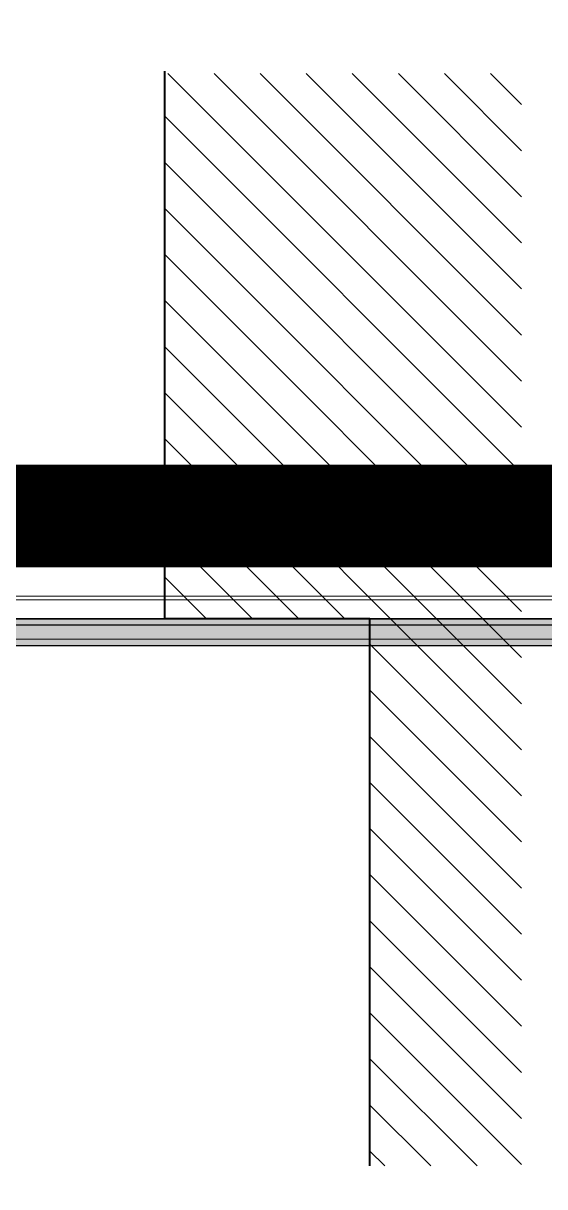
# Model space of a CAD drawing. Header units: millimetres. Extents: x 4003075 to 5615882, y 1445368 to 2591247.
# Drawn here: x 5480387 to 5482928, y 2455100 to 2460768 of the extents above; entities that cross this region are included whole.
import ezdxf

# ---------------------------------------------------------------- set-up
doc = ezdxf.new("R2010")
doc.units = ezdxf.units.MM
for name, color, linetype, lineweight in [('1.검수박스', 2, 'Continuous', 25), ('XR-평면도$0$A-CNTL', 9, 'Continuous', 15), ('XR-평면도$0$A-CONC-LIN1', 9, 'Continuous', 40), ('XR-평면도$0$A-ELEV-LIN2', 9, 'Continuous', 25), ('XR-평면도$0$A-ELEV-LIN3', 9, 'Continuous', 18)]:
    doc.layers.add(name, color=color, linetype=linetype, lineweight=lineweight)
doc.layers.add('XR-평면도$0$A-ELEV-PATT', color=9, linetype='Continuous')

# ---------------------------------------------------------------- blocks, each defined once
blk = doc.blocks.new('XR-평면도$0$중심선(210216)')
at = {"layer": 'XR-평면도$0$A-CNTL', "ltscale": 300}
blk.add_lwpolyline([(-10000, 119000), (186000, 119000)], dxfattribs=at)
blk = doc.blocks.new('XR-평면도$0$높이')
at = {"layer": 'XR-평면도$0$A-ELEV-PATT'}
h = blk.add_hatch(dxfattribs=at)
h.set_pattern_fill('ANSI31', color=256, scale=50, angle=360, style=0)
h.set_pattern_definition([(45, (-513324.6, -319950.65), (-112.2532, 112.2532), [])])
h.paths.add_polyline_path([(2666.7, 1000), (0, 1000), (0, 0), (-2666.7, 0), (-2666.7, -740.6), (2655.7, -740.6), (2655.7, 1000)])
at = {"layer": 'XR-평면도$0$A-CONC-LIN1'}
blk.add_lwpolyline([(2666.7, 1000), (0, 1000), (0, 0), (-2666.7, 0)], dxfattribs=at)
blk = doc.blocks.new('XR-평면도$0$스크린+범퍼_기준층 고정식램프(210318)')
at = {"layer": 'XR-평면도$0$A-ELEV-PATT', "ltscale": 0.002}
h = blk.add_hatch(dxfattribs=at)
h.set_pattern_fill('AR-HBONE', color=256, scale=0.1, angle=180, style=0)
h.paths.add_polyline_path([(502, -302), (532, -302), (532, -7000), (502, -7000)])
h.paths.add_polyline_path([(520.7, -6996.8), (521.8, -6997.8), (520.1, -6997.1)], flags=16)
h.paths.add_polyline_path([(520.7, -6995), (521.8, -6995.9), (520.1, -6995.2)], flags=16)
h.paths.add_polyline_path([(520.7, -6993.1), (521.8, -6994.1), (520.1, -6993.4)], flags=16)
h.paths.add_polyline_path([(520.7, -6991.3), (521.8, -6992.3), (520.1, -6991.6)], flags=16)
h.paths.add_polyline_path([(520.7, -6989.5), (521.8, -6990.4), (520.1, -6989.7)], flags=16)
h.paths.add_polyline_path([(520.7, -6987.6), (521.8, -6988.6), (520.1, -6987.9)], flags=16)
h.paths.add_polyline_path([(520.7, -6985.8), (521.8, -6986.8), (520.1, -6986.1)], flags=16)
h.paths.add_polyline_path([(520.7, -6984), (521.8, -6984.9), (520.1, -6984.2)], flags=16)
h.paths.add_polyline_path([(514.5, -6987.9), (514.5, -6986.9), (513.5, -6986.5), (515.1, -6987.7)], flags=16)
h.paths.add_polyline_path([(517.7, -6974.8), (514.5, -6979.6), (514.5, -6983.9), (513.5, -6984.7), (514.5, -6985.5), (514.5, -6986.1), (521.8, -6983.1), (520.3, -6981.9), (516.6, -6983.4), (516.5, -6983.4), (514.5, -6982.3), (517, -6979.8)], flags=16)
h.paths.add_polyline_path([(514.5, -6995.3), (514.5, -6994.3), (513.5, -6993.9), (515.1, -6995.1)], flags=16)
h.paths.add_polyline_path([(514.5, -6989.8), (514.5, -6988.8), (513.5, -6988.4), (515.1, -6989.6)], flags=16)
h.paths.add_polyline_path([(514.5, -6998.9), (514.5, -6997.9), (513.5, -6997.5), (515.1, -6998.7)], flags=16)
h.paths.add_polyline_path([(514.5, -6997.1), (514.5, -6996.1), (513.5, -6995.7), (515.1, -6996.9)], flags=16)
h.paths.add_polyline_path([(520.8, -6999.2), (521.8, -6999.6), (520.8, -6998.8)], flags=16)
h.paths.add_polyline_path([(517.7, -327.2), (520.8, -322.4), (520.8, -319.7), (521.8, -318.9), (520.8, -318.1), (520.8, -317.9), (521.8, -317.1), (520.8, -316.3), (520.8, -316), (521.8, -315.2), (520.7, -314.3), (521.8, -313.4), (520.8, -312.6), (520.8, -312.4), (521.8, -311.6), (520.8, -310.8), (520.8, -310.5), (521.8, -309.7), (520.7, -308.8), (521.8, -307.9), (520.8, -307.1), (520.8, -306.9), (521.8, -306.1), (520.8, -305.3), (520.8, -305), (521.8, -304.2), (520.1, -304.9), (514.5, -302.6), (513.5, -302.6), (514.5, -303.5), (514.5, -303.7), (513.5, -304.5), (514.7, -305.4), (513.5, -306.3), (514.5, -307.1), (514.5, -307.3), (513.5, -308.1), (514.5, -309), (514.5, -309.2), (513.5, -310), (514.7, -310.9), (513.5, -311.8), (514.5, -312.6), (514.5, -312.8), (513.5, -313.6), (514.5, -314.5), (514.5, -314.7), (513.5, -315.5), (514.7, -316.4), (513.5, -317.3), (514.5, -318.1), (514.5, -322.4)], flags=16)
h.paths.add_polyline_path([(516.5, -318.5), (514.5, -317.7), (514.5, -315.9), (521.8, -318.9), (520.3, -320.1), (516.6, -318.5)], flags=0)
h = blk.add_hatch(dxfattribs=at)
h.set_pattern_fill('AR-SAND', color=256, angle=180, style=0)
edge = h.paths.add_edge_path()
edge.add_line((623.7, -7000), (532, -7000))
edge.add_line((532, -7000), (532, -302))
edge.add_line((532, -302), (623.7, -302))
edge.add_arc((623.7, -310.3), 8.33, 0, 90, ccw=False)
edge.add_line((632, -310.3), (632, -6991.7))
edge.add_arc((623.7, -6991.7), 8.33, -90, 0, ccw=False)
at = {"layer": 'XR-평면도$0$A-ELEV-LIN3'}
blk.add_line((500, -7002), (500, -300), dxfattribs=at)
at = {"layer": 'XR-평면도$0$A-ELEV-LIN3', "linetype": 'Continuous'}
blk.add_lwpolyline([(408.8, -619.5), (408.8, -10380.5), (391.3, -10380.5), (391.3, -619.5)], dxfattribs=at)
at = {"layer": 'XR-평면도$0$A-ELEV-PATT'}
for p, q in [((532, -7000), (532, -302)), ((632, -6991.7), (632, -310.3))]:
    blk.add_line(p, q, dxfattribs=at)
at = {"layer": 'XR-평면도$0$A-ELEV-PATT', "ltscale": 0.002}
blk.add_lwpolyline([(552, -302), (552, -300), (500, -300), (500, -7002), (552, -7002), (552, -7000), (502, -7000), (502, -302)], close=True, dxfattribs=at)
at = {"layer": 'XR-평면도$0$A-ELEV-PATT'}
blk.add_lwpolyline([(532, -7000), (502, -7000), (502, -302), (532, -302)], dxfattribs=at)

msp = doc.modelspace()

# ---------------------------------------------------------------- linework, layer by layer
at = {"layer": '1.검수박스', "const_width": 500}
msp.add_lwpolyline([(5487575, 2474867.6), (5465575, 2474867.6), (5465575, 2458367.6), (5487575, 2458367.6)], close=True, dxfattribs=at)
at = {"layer": 'XR-평면도$0$A-ELEV-LIN2'}
msp.add_line((5477075, 2457867.6), (5487075, 2457867.6), dxfattribs=at)
msp.add_line((5477075, 2457867.6), (5487075, 2457867.6), dxfattribs=at)
msp.add_line((5477075, 2457867.6), (5487075, 2457867.6), dxfattribs=at)
at = {"layer": 'XR-평면도$0$A-ELEV-LIN3'}
for points in [[(5443025, 2457867.6), (5483675, 2457867.6), (5483675, 2450867.6), (5488125, 2450867.6), (5488125, 2446367.6), (5487025, 2446367.6), (5487025, 2444867.6), (5488125, 2444867.6), (5488125, 2445467.6), (5498175, 2445467.6), (5498175, 2444867.6), (5498475, 2444867.6), (5498475, 2430167.6)], [(5443025, 2457867.6), (5483675, 2457867.6), (5483675, 2450867.6), (5488125, 2450867.6), (5488125, 2446367.6), (5487025, 2446367.6), (5487025, 2444867.6), (5488125, 2444867.6), (5488125, 2445467.6), (5498175, 2445467.6), (5498175, 2444867.6), (5498475.1, 2444867.6), (5498475.1, 2430167.6)], [(5443025, 2457867.6), (5483675, 2457867.6), (5483675, 2450867.6), (5488125, 2450867.6), (5488125, 2446367.6), (5487025, 2446367.6), (5487025, 2444867.6), (5488125, 2444867.6), (5488125, 2445467.6), (5498175, 2445467.6), (5498175, 2444867.6), (5498475.1, 2444867.6), (5498475.1, 2430167.6)], [(5443125, 2457767.6), (5483575, 2457767.6), (5483575, 2450767.6), (5488025, 2450767.6), (5488025, 2446467.6), (5486925, 2446467.6), (5486925, 2444767.6), (5488225, 2444767.6), (5488225, 2445367.6), (5498075, 2445367.6), (5498075, 2444767.6), (5498375, 2444767.6), (5498375, 2430267.6)], [(5443125, 2457767.6), (5483575, 2457767.6), (5483575, 2450767.6), (5488025, 2450767.6), (5488025, 2446467.6), (5486925, 2446467.6), (5486925, 2444767.6), (5488225, 2444767.6), (5488225, 2445367.6), (5498075, 2445367.6), (5498075, 2444767.6), (5498375.1, 2444767.6), (5498375.1, 2430267.6)], [(5443125, 2457767.6), (5483575, 2457767.6), (5483575, 2450767.6), (5488025, 2450767.6), (5488025, 2446467.6), (5486925, 2446467.6), (5486925, 2444767.6), (5488225, 2444767.6), (5488225, 2445367.6), (5498075, 2445367.6), (5498075, 2444767.6), (5498375.1, 2444767.6), (5498375.1, 2430267.6)]]:
    msp.add_lwpolyline(points, dxfattribs=at)

# ---------------------------------------------------------------- block references
at = {"rotation": 90}
msp.add_blockref('XR-평면도$0$높이', (5482075, 2457867.6), dxfattribs=at)
msp.add_blockref('XR-평면도$0$높이', (5482075, 2457867.6), dxfattribs=at)
msp.add_blockref('XR-평면도$0$높이', (5482075, 2457867.6), dxfattribs=at)
at = {"xscale": -1, "rotation": 90}
msp.add_blockref('XR-평면도$0$스크린+범퍼_기준층 고정식램프(210318)', (5476575, 2458367.6), dxfattribs=at)
msp.add_blockref('XR-평면도$0$스크린+범퍼_기준층 고정식램프(210318)', (5476575, 2458367.6), dxfattribs=at)
msp.add_blockref('XR-평면도$0$스크린+범퍼_기준층 고정식램프(210318)', (5476575, 2458367.6), dxfattribs=at)
at = {"layer": 'XR-평면도$0$A-CNTL'}
msp.add_blockref('XR-평면도$0$중심선(210216)', (5322575, 2339367.6), dxfattribs=at)

doc.saveas('drawing.dxf')
